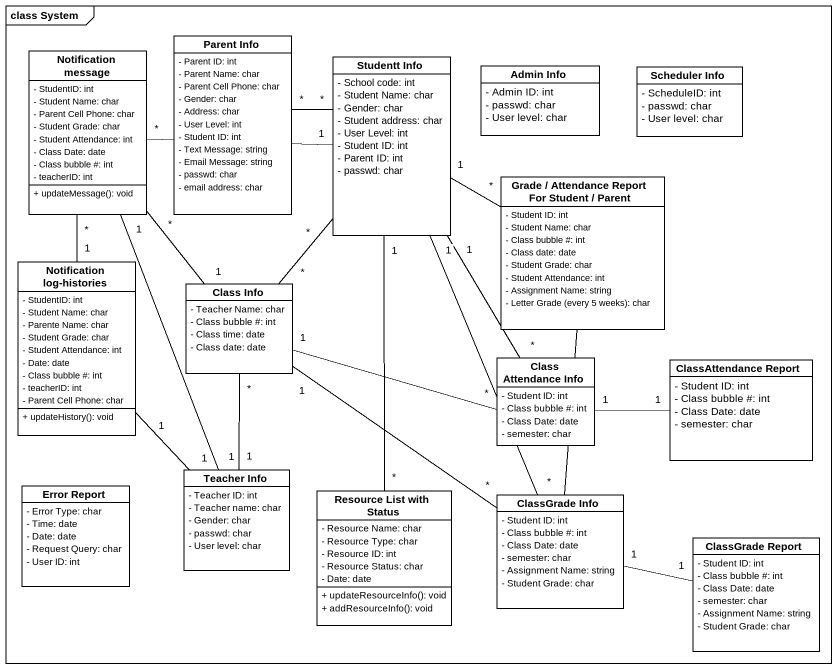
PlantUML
@startuml
mainframe class System
hide circle
hide empty members
skinparam classAttributeIconSize 0
class "Notification message" as Notification_message {
  - StudentID: int
  - Student Name: char
  - Parent Cell Phone: char
  - Student Grade: char
  - Student Attendance: int
  - Class Date: date
  - Class bubble #: int
  - teacherID: int
  + updateMessage(): void
}
class "Parent Info" as Parent_Info {
  - Parent ID: int
  - Parent Name: char
  - Parent Cell Phone: char
  - Gender: char
  - Address: char
  - User Level: int
  - Student ID: int
  - Text Message: string
  - Email Message: string
  - passwd: char
  - email address: char
}
class "Studentt Info" as Studentt_Info {
  - School code: int
  - Student Name: char
  - Gender: char
  - Student address: char
  - User Level: int
  - Student ID: int
  - Parent ID: int
  - passwd: char
}
class "Admin Info" as Admin_Info {
  - Admin ID: int
  - passwd: char
  - User level: char
}
class "Scheduler Info" as Scheduler_Info {
  - ScheduleID: int
  - passwd: char
  - User level: char
}
class "Grade / Attendance Report For Student / Parent" as Grade_Attendance_Report_For {
  - Student ID: int
  - Student Name: char
  - Class bubble #: int
  - Class date: date
  - Student Grade: char
  - Student Attendance: int
  - Assignment Name: string
  {field} - Letter Grade (every 5 weeks): char
}
class "Notification log-histories" as Notification_log_histories {
  - StudentID: int
  - Student Name: char
  - Parente Name: char
  - Student Grade: char
  - Student Attendance: int
  - Date: date
  - Class bubble #: int
  - teacherID: int
  - Parent Cell Phone: char
  + updateHistory(): void
}
class "Class Info" as Class_Info {
  - Teacher Name: char
  - Class bubble #: int
  - Class time: date
  - Class date: date
}
class "Class Attendance Info" as Class_Attendance_Info {
  - Student ID: int
  - Class bubble #: int
  - Class Date: date
  - semester: char
}
class "ClassAttendance Report" as ClassAttendance_Report {
  - Student ID: int
  - Class bubble #: int
  - Class Date: date
  - semester: char
}
class "Error Report" as Error_Report {
  - Error Type: char
  - Time: date
  - Date: date
  - Request Query: char
  - User ID: int
}
class "Teacher Info" as Teacher_Info {
  - Teacher ID: int
  - Teacher name: char
  - Gender: char
  - passwd: char
  - User level: char
}
class "Resource List with Status" as Resource_List_with_Status {
  - Resource Name: char
  - Resource Type: char
  - Resource ID: int
  - Resource Status: char
  - Date: date
  + updateResourceInfo(): void
  + addResourceInfo(): void
}
class "ClassGrade Info" as ClassGrade_Info {
  - Student ID: int
  - Class bubble #: int
  - Class Date: date
  - semester: char
  - Assignment Name: string
  - Student Grade: char
}
class "ClassGrade Report" as ClassGrade_Report {
  - Student ID: int
  - Class bubble #: int
  - Class Date: date
  - semester: char
  - Assignment Name: string
  - Student Grade: char
}
Notification_message "*" -right- "1" Studentt_Info
Notification_message "*" -- "1" Notification_log_histories
Notification_message "*" -- "1" Class_Info
Notification_message "1" -- "1" Teacher_Info
Parent_Info "*" -right- "*" Studentt_Info
Studentt_Info "1" -right- "*" Grade_Attendance_Report_For
Studentt_Info "*" -- "*" Class_Info
Studentt_Info "1" -- "*" Class_Attendance_Info
Studentt_Info "1" -- "*" Resource_List_with_Status
Studentt_Info "1" -- "*" ClassGrade_Info
Grade_Attendance_Report_For -- ClassGrade_Info
Notification_log_histories "1" -- "1" Teacher_Info
Class_Info "1" -right- "*" Class_Attendance_Info
Class_Info "*" -- "1" Teacher_Info
Class_Info "1" -- "*" ClassGrade_Info
Class_Attendance_Info "1" -right- "1" ClassAttendance_Report
ClassGrade_Info "1" -right- "1" ClassGrade_Report
@enduml
